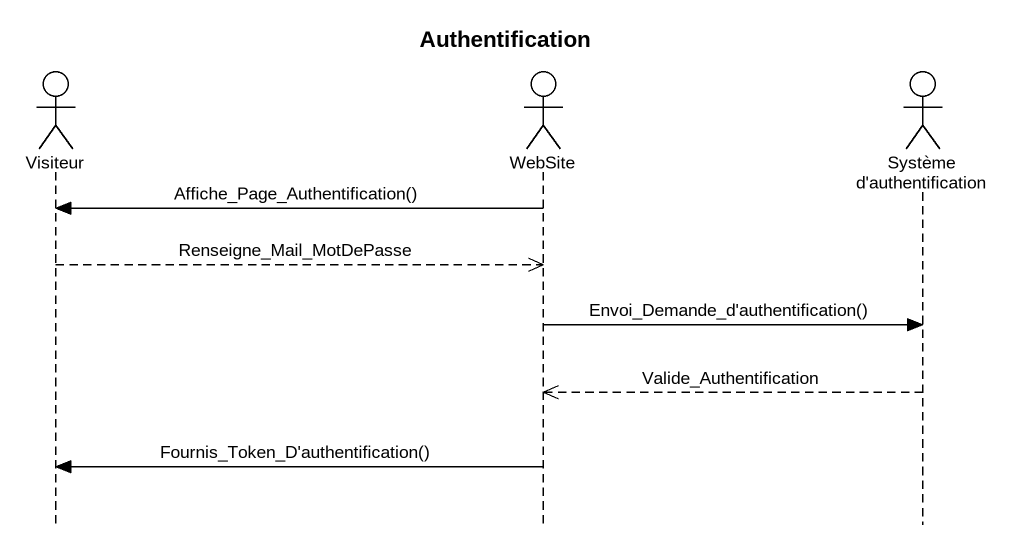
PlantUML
@startuml
title Authentification
hide footbox
actor Visiteur
actor WebSite
actor "Système d'authentification" as Système_d_authentification

WebSite -> Visiteur : Affiche_Page_Authentification()
Visiteur -->> WebSite : Renseigne_Mail_MotDePasse
WebSite -> Système_d_authentification : Envoi_Demande_d'authentification()
Système_d_authentification -->> WebSite : Valide_Authentification
WebSite -> Visiteur : Fournis_Token_D'authentification()
@enduml
